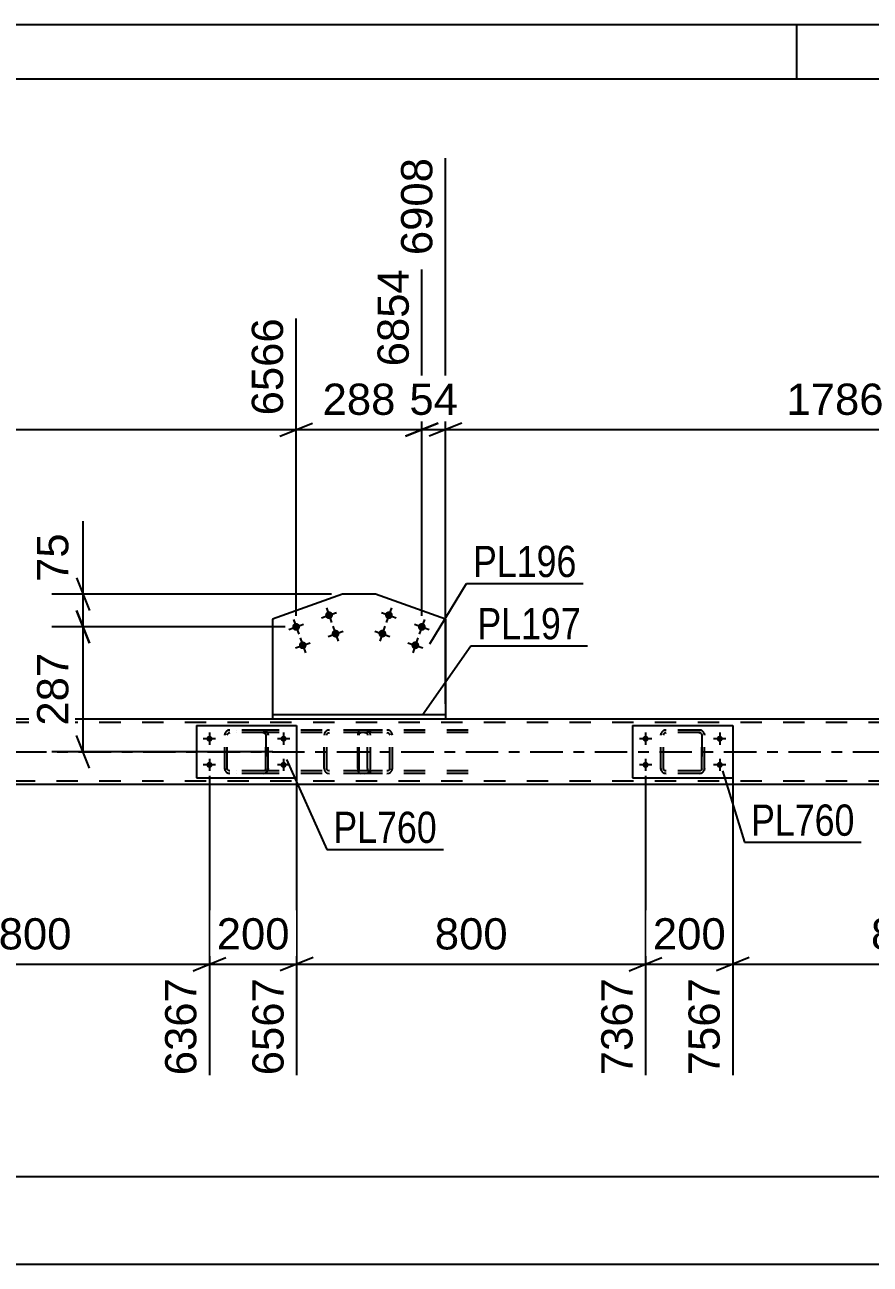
# Model space of a CAD drawing. Header units: millimetres. Extents: x -132 to 709, y -396 to 198.
# Drawn here: x 218.4 to 295.9, y 84 to 197.7 of the extents above; entities that cross this region are included whole.
import ezdxf

# ---------------------------------------------------------------- set-up
doc = ezdxf.new("R2010")
doc.units = ezdxf.units.MM
doc.linetypes.add('DXK_LINE_DOT2', pattern=[3.9198, 1.9599, -1.9599])
doc.linetypes.add('DXK_LINE_DOT3', pattern=[5.9187, 2.979, -0.9799, 0.9799, -0.9799])
doc.styles.add('Arial', font='arial.ttf', dxfattribs={"height": 0.2})
doc.styles.add('Arial Narrow', font='ARIALN.TTF', dxfattribs={"height": 0.2})

# ---------------------------------------------------------------- blocks, each defined once
blk = doc.blocks.new('Unknown-203774460-1113')
at = {"color": 5, "linetype": 'Continuous'}
for p, q in [((709.17, 197.74), (-131.83, 197.74)), ((289.17, 192.74), (289.17, 197.74)), ((704.17, 192.74), (-126.83, 192.74))]:
    blk.add_line(p, q, dxfattribs=at)
blk = doc.blocks.new('Bolt-203774460-3135 - 2967')
at = {"linetype": 'Continuous'}
for points in [[(252.09, 143.46, -1), (251.41, 143.7, -1)], [(251.49, 141.77, -1), (250.81, 142.01, -1)], [(255.11, 142.39, -1), (254.43, 142.63, -1)], [(254.51, 140.7, -1), (253.83, 140.94, -1)]]:
    blk.add_hatch(color=1, dxfattribs=at).paths.add_polyline_path(points)
at = {"color": 1, "linetype": 'Continuous'}
for p, q in [((251.07, 143.82), (252.43, 143.34)), ((251.99, 144.26), (251.51, 142.9)), ((250.47, 142.13), (251.83, 141.64)), ((251.39, 142.56), (250.91, 141.21)), ((254.09, 142.75), (255.45, 142.27)), ((255.01, 143.19), (254.53, 141.83)), ((253.49, 141.06), (254.85, 140.58)), ((254.41, 141.49), (253.93, 140.14))]:
    blk.add_line(p, q, dxfattribs=at)
blk = doc.blocks.new('Part-203774460-3065 - 2967')
at = {"color": 2, "linetype": 'Continuous'}
for p, q in [((256.93, 134.45), (241.08, 134.45)), ((241.08, 134.45), (241.08, 134.05)), ((256.93, 134.45), (256.93, 134.05)), ((256.93, 134.05), (241.08, 134.05))]:
    blk.add_line(p, q, dxfattribs=at)
blk = doc.blocks.new('Part-203774460-3070 - 2967')
at = {"color": 2, "linetype": 'Continuous'}
for p, q in [((247.49, 145.5), (241.08, 143.23)), ((250.52, 145.5), (247.49, 145.5)), ((256.93, 143.23), (250.52, 145.5)), ((241.08, 143.23), (241.08, 134.45)), ((256.93, 143.23), (256.93, 134.45))]:
    blk.add_line(p, q, dxfattribs=at)
at = {"color": 7, "linetype": 'DXK_LINE_DOT2'}
blk.add_line((256.93, 134.45), (241.08, 134.45), dxfattribs=at)
blk = doc.blocks.new('Part-203774460-3110 - 2967')
at = {"color": 7, "linetype": 'DXK_LINE_DOT2'}
for p, q in [((611.29, 133.73), (-19.38, 133.73)), ((256.93, 134.05), (241.08, 134.05)), ((611.29, 128.37), (-19.38, 128.37))]:
    blk.add_line(p, q, dxfattribs=at)
at = {"color": 2, "linetype": 'Continuous'}
for p, q in [((241.08, 134.05), (171.8, 134.05)), ((326.21, 134.05), (256.93, 134.05)), ((611.29, 128.05), (-15.38, 128.05))]:
    blk.add_line(p, q, dxfattribs=at)
at = {"color": 7, "linetype": 'DXK_LINE_DOT3'}
blk.add_line((-19.38, 131.05), (611.29, 131.05), dxfattribs=at)
blk = doc.blocks.new('Bolt-203774460-3134 - 2967')
at = {"linetype": 'Continuous'}
for points in [[(275.29, 131.97, -1), (275.29, 132.53, -1)], [(282.09, 131.97, -1), (282.09, 132.53, -1)], [(275.29, 129.57, -1), (275.29, 130.13, -1)], [(282.09, 129.57, -1), (282.09, 130.13, -1)]]:
    blk.add_hatch(color=1, dxfattribs=at).paths.add_polyline_path(points)
at = {"color": 1, "linetype": 'Continuous'}
for p, q in [((275.85, 132.25), (274.73, 132.25)), ((275.29, 132.81), (275.29, 131.69)), ((282.65, 132.25), (281.53, 132.25)), ((282.09, 132.81), (282.09, 131.69)), ((275.85, 129.85), (274.73, 129.85)), ((275.29, 130.41), (275.29, 129.29)), ((282.65, 129.85), (281.53, 129.85)), ((282.09, 130.41), (282.09, 129.29))]:
    blk.add_line(p, q, dxfattribs=at)
blk = doc.blocks.new('Bolt-203774460-3136 - 2967')
at = {"linetype": 'Continuous'}
for points in [[(235.29, 131.97, -1), (235.29, 132.53, -1)], [(242.09, 131.97, -1), (242.09, 132.53, -1)], [(235.29, 129.57, -1), (235.29, 130.13, -1)], [(242.09, 129.57, -1), (242.09, 130.13, -1)]]:
    blk.add_hatch(color=1, dxfattribs=at).paths.add_polyline_path(points)
at = {"color": 1, "linetype": 'Continuous'}
for p, q in [((235.85, 132.25), (234.73, 132.25)), ((235.29, 132.81), (235.29, 131.69)), ((242.65, 132.25), (241.53, 132.25)), ((242.09, 132.81), (242.09, 131.69)), ((235.85, 129.85), (234.73, 129.85)), ((235.29, 130.41), (235.29, 129.29)), ((242.65, 129.85), (241.53, 129.85)), ((242.09, 130.41), (242.09, 129.29))]:
    blk.add_line(p, q, dxfattribs=at)
blk = doc.blocks.new('Bolt-203774460-3137 - 2967')
at = {"linetype": 'Continuous'}
for points in [[(246.6, 143.7, -1), (245.92, 143.46, -1)], [(243.58, 142.63, -1), (242.9, 142.39, -1)], [(247.2, 142.01, -1), (246.52, 141.77, -1)], [(244.18, 140.94, -1), (243.51, 140.7, -1)]]:
    blk.add_hatch(color=1, dxfattribs=at).paths.add_polyline_path(points)
at = {"color": 1, "linetype": 'Continuous'}
for p, q in [((245.58, 143.34), (246.94, 143.82)), ((246.02, 144.26), (246.5, 142.9)), ((242.57, 142.27), (243.92, 142.75)), ((243, 143.19), (243.48, 141.83)), ((246.18, 141.64), (247.54, 142.13)), ((246.62, 142.56), (247.1, 141.21)), ((243.17, 140.58), (244.52, 141.06)), ((243.6, 141.49), (244.09, 140.14))]:
    blk.add_line(p, q, dxfattribs=at)
blk = doc.blocks.new('Part-203774460-3158 - 2967')
at = {"color": 7, "linetype": 'DXK_LINE_DOT2'}
for p, q in [((249.54, 133.05), (237.77, 133.05)), ((246.31, 133.05), (246.11, 133.02)), ((249.74, 133.02), (249.54, 133.05)), ((249.54, 132.81), (237.77, 132.81)), ((245.84, 132.76), (245.8, 132.57)), ((245.8, 129.53), (245.8, 132.57)), ((246.05, 132.57), (246.07, 132.66)), ((246.05, 129.53), (246.05, 132.57)), ((246.07, 132.66), (246.13, 132.74)), ((246.13, 132.74), (246.21, 132.79)), ((246.21, 132.79), (246.31, 132.81)), ((249.54, 132.81), (249.64, 132.79)), ((249.64, 132.79), (249.72, 132.74)), ((249.72, 132.74), (249.78, 132.66)), ((249.78, 132.66), (249.8, 132.57)), ((249.8, 129.53), (249.8, 132.57)), ((250.05, 132.57), (250.02, 132.76)), ((250.05, 129.53), (250.05, 132.57)), ((249.54, 129.29), (237.77, 129.29)), ((249.54, 129.05), (237.77, 129.05)), ((245.8, 129.53), (245.84, 129.35)), ((246.07, 129.44), (246.05, 129.53)), ((246.13, 129.36), (246.07, 129.44)), ((246.11, 129.09), (246.31, 129.05)), ((246.21, 129.31), (246.13, 129.36)), ((246.31, 129.29), (246.21, 129.31)), ((249.64, 129.31), (249.54, 129.29)), ((249.54, 129.05), (249.74, 129.09)), ((249.72, 129.36), (249.64, 129.31)), ((249.78, 129.44), (249.72, 129.36)), ((249.8, 129.53), (249.78, 129.44)), ((250.02, 129.35), (250.05, 129.53))]:
    blk.add_line(p, q, dxfattribs=at)
for centre, start, end in [((246.29, 132.55), 110.7583, 155.68), ((249.56, 132.55), 24.32, 69.2417), ((246.29, 129.55), 204.32, 249.2417), ((249.56, 129.55), 290.7583, 335.68)]:
    blk.add_arc(centre, 0.496, start, end, dxfattribs=at)
blk = doc.blocks.new('Part-203774460-3202 - 2967')
at = {"color": 7, "linetype": 'DXK_LINE_DOT2'}
for p, q in [((249.16, 133.05), (249.05, 133.02)), ((259.01, 133.05), (249.16, 133.05)), ((250.05, 132.81), (250.05, 133.05)), ((251.76, 133.02), (251.56, 133.05)), ((248.91, 132.76), (248.89, 132.57)), ((248.89, 129.53), (248.89, 132.57)), ((248.97, 132.91), (248.91, 132.76)), ((249.05, 133.02), (248.97, 132.91)), ((249.02, 132.57), (249.03, 132.66)), ((249.02, 129.53), (249.02, 132.57)), ((249.03, 132.66), (249.06, 132.74)), ((249.06, 132.74), (249.11, 132.79)), ((249.11, 132.79), (249.16, 132.81)), ((259.01, 132.81), (249.16, 132.81)), ((251.56, 132.81), (251.66, 132.79)), ((251.66, 132.79), (251.74, 132.74)), ((251.74, 132.74), (251.8, 132.66)), ((251.8, 132.66), (251.82, 132.57)), ((251.82, 129.53), (251.82, 132.57)), ((252.07, 132.57), (252.03, 132.76)), ((252.07, 129.53), (252.07, 132.57)), ((248.89, 129.53), (248.91, 129.35)), ((248.91, 129.35), (248.97, 129.19)), ((248.97, 129.19), (249.05, 129.09)), ((249.03, 129.44), (249.02, 129.53)), ((249.06, 129.36), (249.03, 129.44)), ((249.05, 129.09), (249.16, 129.05)), ((249.11, 129.31), (249.06, 129.36)), ((249.16, 129.29), (249.11, 129.31)), ((259.01, 129.29), (249.16, 129.29)), ((259.01, 129.05), (249.16, 129.05)), ((250.05, 129.05), (250.05, 129.29)), ((251.66, 129.31), (251.56, 129.29)), ((251.56, 129.05), (251.76, 129.09)), ((251.74, 129.36), (251.66, 129.31)), ((251.8, 129.44), (251.74, 129.36)), ((251.82, 129.53), (251.8, 129.44)), ((252.03, 129.35), (252.07, 129.53))]:
    blk.add_line(p, q, dxfattribs=at)
for centre, start, end in [((251.58, 132.56), 23.8951, 68.8487), ((251.58, 129.55), 291.1513, 336.1049)]:
    blk.add_arc(centre, 0.492, start, end, dxfattribs=at)
blk = doc.blocks.new('Part-203774460-3207 - 2967')
at = {"color": 2, "linetype": 'Continuous'}
for p, q in [((234.09, 133.45), (234.09, 128.65)), ((234.09, 133.45), (243.29, 133.45)), ((243.29, 133.45), (243.29, 128.65)), ((234.09, 128.65), (243.29, 128.65))]:
    blk.add_line(p, q, dxfattribs=at)
blk = doc.blocks.new('Part-203774460-3208 - 2967')
at = {"color": 7, "linetype": 'DXK_LINE_DOT2'}
for p, q in [((276.99, 133.02), (277.17, 133.05)), ((277.17, 133.05), (276.99, 133.02)), ((280.21, 133.05), (277.17, 133.05)), ((280.21, 133.05), (280.4, 133.02)), ((280.4, 133.02), (280.21, 133.05)), ((276.69, 132.57), (276.73, 132.76)), ((276.73, 132.76), (276.69, 132.57)), ((276.69, 129.53), (276.69, 132.57)), ((276.69, 129.53), (276.69, 132.57)), ((276.93, 132.57), (276.95, 132.66)), ((276.93, 129.53), (276.93, 132.57)), ((276.93, 129.53), (276.93, 132.57)), ((276.95, 132.66), (277, 132.74)), ((277, 132.74), (277.08, 132.79)), ((277.08, 132.79), (277.17, 132.81)), ((280.21, 132.81), (277.17, 132.81)), ((280.21, 132.81), (280.3, 132.79)), ((280.3, 132.79), (280.38, 132.74)), ((280.38, 132.74), (280.43, 132.66)), ((280.43, 132.66), (280.45, 132.57)), ((280.45, 129.53), (280.45, 132.57)), ((280.45, 132.57), (280.45, 129.53)), ((280.66, 132.76), (280.69, 132.57)), ((280.69, 132.57), (280.66, 132.76)), ((280.69, 129.53), (280.69, 132.57)), ((280.69, 129.53), (280.69, 132.57)), ((276.73, 129.35), (276.69, 129.53)), ((276.69, 129.53), (276.73, 129.35)), ((276.95, 129.44), (276.93, 129.53)), ((277, 129.36), (276.95, 129.44)), ((277.17, 129.05), (276.99, 129.09)), ((276.99, 129.09), (277.17, 129.05)), ((277.08, 129.31), (277, 129.36)), ((277.17, 129.29), (277.08, 129.31)), ((280.21, 129.29), (277.17, 129.29)), ((280.21, 129.05), (277.17, 129.05)), ((280.3, 129.31), (280.21, 129.29)), ((280.4, 129.09), (280.21, 129.05)), ((280.21, 129.05), (280.4, 129.09)), ((280.38, 129.36), (280.3, 129.31)), ((280.43, 129.44), (280.38, 129.36)), ((280.45, 129.53), (280.43, 129.44)), ((280.69, 129.53), (280.66, 129.35)), ((280.66, 129.35), (280.69, 129.53))]:
    blk.add_line(p, q, dxfattribs=at)
at = {"color": 7, "linetype": 'DXK_LINE_DOT3'}
blk.add_line((278.69, 131.05), (278.69, 131.05), dxfattribs=at)
at = {"color": 7, "linetype": 'DXK_LINE_DOT2'}
for centre, start, end in [((277.17, 132.57), 112.5, 157.5), ((277.17, 132.57), 112.5, 157.5), ((280.21, 132.57), 22.5, 67.5), ((280.21, 132.57), 22.5, 67.5), ((277.17, 129.53), 202.5, 247.5), ((277.17, 129.53), 202.5, 247.5), ((280.21, 129.53), 292.5, 337.5), ((280.21, 129.53), 292.5, 337.5)]:
    blk.add_arc(centre, 0.48, start, end, dxfattribs=at)
blk = doc.blocks.new('Part-203774460-3213 - 2967')
at = {"color": 2, "linetype": 'Continuous'}
for p, q in [((274.09, 133.45), (274.09, 128.65)), ((274.09, 133.45), (283.29, 133.45)), ((283.29, 133.45), (283.29, 128.65)), ((274.09, 128.65), (283.29, 128.65))]:
    blk.add_line(p, q, dxfattribs=at)
blk = doc.blocks.new('Part-203774460-3229 - 2967')
at = {"color": 7, "linetype": 'DXK_LINE_DOT2'}
for p, q in [((236.99, 133.02), (237.17, 133.05)), ((237.17, 133.05), (236.99, 133.02)), ((240.21, 133.05), (237.17, 133.05)), ((240.21, 133.05), (240.4, 133.02)), ((240.4, 133.02), (240.21, 133.05)), ((236.69, 132.57), (236.73, 132.76)), ((236.73, 132.76), (236.69, 132.57)), ((236.69, 129.53), (236.69, 132.57)), ((236.69, 129.53), (236.69, 132.57)), ((236.93, 132.57), (236.95, 132.66)), ((236.93, 129.53), (236.93, 132.57)), ((236.93, 129.53), (236.93, 132.57)), ((236.95, 132.66), (237, 132.74)), ((237, 132.74), (237.08, 132.79)), ((237.08, 132.79), (237.17, 132.81)), ((240.21, 132.81), (237.17, 132.81)), ((240.21, 132.81), (240.3, 132.79)), ((240.3, 132.79), (240.38, 132.74)), ((240.38, 132.74), (240.43, 132.66)), ((240.43, 132.66), (240.45, 132.57)), ((240.45, 129.53), (240.45, 132.57)), ((240.45, 132.57), (240.45, 129.53)), ((240.66, 132.76), (240.69, 132.57)), ((240.69, 132.57), (240.66, 132.76)), ((240.69, 129.53), (240.69, 132.57)), ((240.69, 129.53), (240.69, 132.57)), ((236.73, 129.35), (236.69, 129.53)), ((236.69, 129.53), (236.73, 129.35)), ((236.95, 129.44), (236.93, 129.53)), ((237, 129.36), (236.95, 129.44)), ((237.17, 129.05), (236.99, 129.09)), ((236.99, 129.09), (237.17, 129.05)), ((237.08, 129.31), (237, 129.36)), ((237.17, 129.29), (237.08, 129.31)), ((240.21, 129.29), (237.17, 129.29)), ((240.21, 129.05), (237.17, 129.05)), ((240.3, 129.31), (240.21, 129.29)), ((240.4, 129.09), (240.21, 129.05)), ((240.21, 129.05), (240.4, 129.09)), ((240.38, 129.36), (240.3, 129.31)), ((240.43, 129.44), (240.38, 129.36)), ((240.45, 129.53), (240.43, 129.44)), ((240.69, 129.53), (240.66, 129.35)), ((240.66, 129.35), (240.69, 129.53))]:
    blk.add_line(p, q, dxfattribs=at)
at = {"color": 7, "linetype": 'DXK_LINE_DOT3'}
blk.add_line((238.69, 131.05), (238.69, 131.05), dxfattribs=at)
at = {"color": 7, "linetype": 'DXK_LINE_DOT2'}
for centre, start, end in [((237.17, 132.57), 112.5, 157.5), ((237.17, 132.57), 112.5, 157.5), ((240.21, 132.57), 22.5, 67.5), ((240.21, 132.57), 22.5, 67.5), ((237.17, 129.53), 202.5, 247.5), ((237.17, 129.53), 202.5, 247.5), ((240.21, 129.53), 292.5, 337.5), ((240.21, 129.53), 292.5, 337.5)]:
    blk.add_arc(centre, 0.48, start, end, dxfattribs=at)
blk = doc.blocks.new('StraightDimension-203774460-3710 - 2967')
at = {"color": 7, "linetype": 'Continuous'}
blk.add_line((-20.18, 84.05), (644.02, 84.05), dxfattribs=at)
blk = doc.blocks.new('StraightDimension-203774460-22952 - 2967')
at = {"color": 7, "linetype": 'Continuous'}
for p, q in [((254.77, 143.51), (254.77, 175.3)), ((243.24, 143.51), (243.24, 170.8)), ((241.74, 160.01), (244.74, 161.21)), ((243.24, 160.61), (254.77, 160.61)), ((256.27, 161.21), (253.27, 160.01))]:
    blk.add_line(p, q, dxfattribs=at)
at = {"color": 0}
blk.add_wipeout([(252.94, 161.36), (252.94, 165.56), (245.07, 165.56), (245.07, 161.36)], dxfattribs=at)
at = {"color": 3, "style": 'Arial'}
blk.add_text('288', height=2.865, dxfattribs=at).set_placement((245.67, 161.96))
at = {"color": 0, "linetype": 'Continuous'}
blk.add_wipeout([(254.17, 175.9), (249.97, 175.9), (249.97, 165.81), (254.17, 165.81)], dxfattribs=at)
at = {"color": 3, "linetype": 'Continuous', "style": 'Arial'}
blk.add_text('6854', height=2.865, rotation=90.0002, dxfattribs=at).set_placement((253.57, 166.41))
blk = doc.blocks.new('StraightDimension-203774460-23222 - 2967')
at = {"color": 7, "linetype": 'Continuous'}
for p, q in [((223.1, 144.01), (224.3, 141.01)), ((242.24, 142.51), (220.85, 142.51)), ((223.7, 131.05), (223.7, 142.51)), ((224.3, 129.55), (223.1, 132.55)), ((241.09, 131.05), (220.85, 131.05))]:
    blk.add_line(p, q, dxfattribs=at)
at = {"color": 0}
blk.add_wipeout([(222.95, 140.72), (218.75, 140.72), (218.75, 132.85), (222.95, 132.85)], dxfattribs=at)
at = {"color": 3, "style": 'Arial'}
blk.add_text('287', height=2.865, rotation=90.0002, dxfattribs=at).set_placement((222.35, 133.45))
blk = doc.blocks.new('StraightDimension-203774460-22644 - 2967')
at = {"color": 7, "linetype": 'Continuous'}
for p, q in [((243.29, 129.64), (243.29, 101.38)), ((275.29, 128.85), (275.29, 101.38)), ((244.79, 112.17), (241.79, 110.97)), ((243.29, 111.57), (275.29, 111.57)), ((273.79, 110.97), (276.79, 112.17))]:
    blk.add_line(p, q, dxfattribs=at)
at = {"color": 0}
blk.add_wipeout([(263.23, 112.32), (263.23, 116.52), (255.36, 116.52), (255.36, 112.32)], dxfattribs=at)
at = {"color": 3, "style": 'Arial'}
blk.add_text('800', height=2.865, dxfattribs=at).set_placement((255.96, 112.92))
at = {"color": 0, "linetype": 'Continuous'}
blk.add_wipeout([(274.69, 110.87), (270.49, 110.87), (270.49, 100.78), (274.69, 100.78)], dxfattribs=at)
at = {"color": 3, "linetype": 'Continuous', "style": 'Arial'}
blk.add_text('7367', height=2.865, rotation=90.0002, dxfattribs=at).set_placement((274.09, 101.38))
blk = doc.blocks.new('StraightDimension-203774460-22643 - 2967')
at = {"color": 7, "linetype": 'Continuous'}
for p, q in [((275.29, 128.85), (275.29, 101.38)), ((283.29, 128.85), (283.29, 101.38)), ((273.79, 110.97), (276.79, 112.17)), ((275.29, 111.57), (283.29, 111.57)), ((284.79, 112.17), (281.79, 110.97))]:
    blk.add_line(p, q, dxfattribs=at)
at = {"color": 0}
blk.add_wipeout([(283.23, 112.32), (283.23, 116.52), (275.36, 116.52), (275.36, 112.32)], dxfattribs=at)
at = {"color": 0, "linetype": 'Continuous'}
blk.add_wipeout([(282.69, 110.87), (278.49, 110.87), (278.49, 100.78), (282.69, 100.78)], dxfattribs=at)
at = {"color": 3, "style": 'Arial'}
blk.add_text('200', height=2.865, dxfattribs=at).set_placement((275.96, 112.92))
at = {"color": 3, "linetype": 'Continuous', "style": 'Arial'}
blk.add_text('7567', height=2.865, rotation=90.0002, dxfattribs=at).set_placement((282.09, 101.38))
blk = doc.blocks.new('StraightDimension-203774460-22646 - 2967')
at = {"color": 7, "linetype": 'Continuous'}
for p, q in [((203.29, 128.85), (203.29, 101.38)), ((235.29, 128.85), (235.29, 101.38)), ((204.79, 112.17), (201.79, 110.97)), ((203.29, 111.57), (235.29, 111.57)), ((233.79, 110.97), (236.79, 112.17))]:
    blk.add_line(p, q, dxfattribs=at)
at = {"color": 0}
blk.add_wipeout([(223.23, 112.32), (223.23, 116.52), (215.36, 116.52), (215.36, 112.32)], dxfattribs=at)
at = {"color": 3, "style": 'Arial'}
blk.add_text('800', height=2.865, dxfattribs=at).set_placement((215.96, 112.92))
at = {"color": 0, "linetype": 'Continuous'}
blk.add_wipeout([(234.69, 110.87), (230.49, 110.87), (230.49, 100.78), (234.69, 100.78)], dxfattribs=at)
at = {"color": 3, "linetype": 'Continuous', "style": 'Arial'}
blk.add_text('6367', height=2.865, rotation=90.0002, dxfattribs=at).set_placement((234.09, 101.38))
blk = doc.blocks.new('StraightDimension-203774460-4353 - 2967')
at = {"color": 7, "linetype": 'Continuous'}
blk.add_line((-19.38, 92.1), (643.22, 92.1), dxfattribs=at)
blk = doc.blocks.new('StraightDimension-203774460-22642 - 2967')
at = {"color": 7, "linetype": 'Continuous'}
for p, q in [((283.29, 128.85), (283.29, 101.38)), ((315.29, 128.85), (315.29, 101.38)), ((284.79, 112.17), (281.79, 110.97)), ((283.29, 111.57), (315.29, 111.57)), ((313.79, 110.97), (316.79, 112.17))]:
    blk.add_line(p, q, dxfattribs=at)
at = {"color": 0}
blk.add_wipeout([(303.23, 112.32), (303.23, 116.52), (295.36, 116.52), (295.36, 112.32)], dxfattribs=at)
at = {"color": 3, "style": 'Arial'}
blk.add_text('800', height=2.865, dxfattribs=at).set_placement((295.96, 112.92))
at = {"color": 0, "linetype": 'Continuous'}
blk.add_wipeout([(314.69, 110.87), (310.49, 110.87), (310.49, 100.78), (314.69, 100.78)], dxfattribs=at)
at = {"color": 3, "linetype": 'Continuous', "style": 'Arial'}
blk.add_text('8367', height=2.865, rotation=90.0002, dxfattribs=at).set_placement((314.09, 101.38))
blk = doc.blocks.new('StraightDimension-203774460-22645 - 2967')
at = {"color": 7, "linetype": 'Continuous'}
for p, q in [((243.29, 129.64), (243.29, 101.38)), ((235.29, 128.85), (235.29, 101.38)), ((233.79, 110.97), (236.79, 112.17)), ((235.29, 111.57), (243.29, 111.57)), ((244.79, 112.17), (241.79, 110.97))]:
    blk.add_line(p, q, dxfattribs=at)
at = {"color": 0}
blk.add_wipeout([(243.23, 112.32), (243.23, 116.52), (235.36, 116.52), (235.36, 112.32)], dxfattribs=at)
at = {"color": 0, "linetype": 'Continuous'}
blk.add_wipeout([(242.69, 110.87), (238.49, 110.87), (238.49, 100.78), (242.69, 100.78)], dxfattribs=at)
at = {"color": 3, "style": 'Arial'}
blk.add_text('200', height=2.865, dxfattribs=at).set_placement((235.96, 112.92))
at = {"color": 3, "linetype": 'Continuous', "style": 'Arial'}
blk.add_text('6567', height=2.865, rotation=90.0002, dxfattribs=at).set_placement((242.09, 101.38))
blk = doc.blocks.new('StraightDimension-203774460-22950 - 2967')
at = {"color": 7, "linetype": 'Continuous'}
for p, q in [((256.93, 135.45), (256.93, 185.5)), ((328.38, 143.51), (328.38, 170.8)), ((258.43, 161.21), (255.43, 160.01)), ((256.93, 160.61), (328.38, 160.61)), ((326.88, 160.01), (329.88, 161.21))]:
    blk.add_line(p, q, dxfattribs=at)
at = {"color": 0}
blk.add_wipeout([(297.7, 161.36), (297.7, 165.56), (287.61, 165.56), (287.61, 161.36)], dxfattribs=at)
at = {"color": 3, "style": 'Arial'}
blk.add_text('1786', height=2.865, dxfattribs=at).set_placement((288.21, 161.96))
at = {"color": 0, "linetype": 'Continuous'}
blk.add_wipeout([(327.78, 171.4), (323.58, 171.4), (323.58, 161.31), (327.78, 161.31)], dxfattribs=at)
at = {"color": 3, "linetype": 'Continuous', "style": 'Arial'}
blk.add_text('8694', height=2.865, rotation=90.0002, dxfattribs=at).set_placement((327.18, 161.91))
blk = doc.blocks.new('StraightDimension-203774460-22951 - 2967')
at = {"color": 7, "linetype": 'Continuous'}
for p, q in [((256.93, 135.45), (256.93, 185.5)), ((254.77, 143.51), (254.77, 175.3)), ((253.27, 160.01), (256.27, 161.21)), ((254.77, 160.61), (256.93, 160.61)), ((258.43, 161.21), (255.43, 160.01))]:
    blk.add_line(p, q, dxfattribs=at)
at = {"color": 0, "linetype": 'Continuous'}
blk.add_wipeout([(256.33, 186.1), (252.13, 186.1), (252.13, 176.01), (256.33, 176.01)], dxfattribs=at)
at = {"color": 3, "linetype": 'Continuous', "style": 'Arial'}
blk.add_text('6908', height=2.865, rotation=90.0002, dxfattribs=at).set_placement((255.73, 176.61))
at = {"color": 0}
blk.add_wipeout([(258.68, 161.36), (258.68, 165.56), (253.03, 165.56), (253.03, 161.36)], dxfattribs=at)
at = {"color": 3, "style": 'Arial'}
blk.add_text('54', height=2.865, dxfattribs=at).set_placement((253.63, 161.96))
blk = doc.blocks.new('StraightDimension-203774460-22953 - 2967')
at = {"color": 7, "linetype": 'Continuous'}
for p, q in [((171.8, 135.45), (171.8, 185.5)), ((243.24, 143.51), (243.24, 170.8)), ((173.3, 161.21), (170.3, 160.01)), ((171.8, 160.61), (243.24, 160.61)), ((241.74, 160.01), (244.74, 161.21))]:
    blk.add_line(p, q, dxfattribs=at)
at = {"color": 0}
blk.add_wipeout([(212.57, 161.36), (212.57, 165.56), (202.47, 165.56), (202.47, 161.36)], dxfattribs=at)
at = {"color": 3, "style": 'Arial'}
blk.add_text('1786', height=2.865, dxfattribs=at).set_placement((203.07, 161.96))
at = {"color": 0, "linetype": 'Continuous'}
blk.add_wipeout([(242.64, 171.4), (238.44, 171.4), (238.44, 161.31), (242.64, 161.31)], dxfattribs=at)
at = {"color": 3, "linetype": 'Continuous', "style": 'Arial'}
blk.add_text('6566', height=2.865, rotation=90.0002, dxfattribs=at).set_placement((242.04, 161.91))
blk = doc.blocks.new('StraightDimension-203774460-23221 - 2967')
at = {"color": 7, "linetype": 'Continuous'}
for p, q in [((223.7, 145.5), (223.7, 152.2)), ((223.7, 145.5), (223.7, 152.2)), ((223.1, 147), (224.3, 144)), ((246.49, 145.5), (220.85, 145.5)), ((223.7, 142.51), (223.7, 145.5)), ((224.3, 141.01), (223.1, 144.01)), ((242.24, 142.51), (220.85, 142.51))]:
    blk.add_line(p, q, dxfattribs=at)
at = {"color": 0}
blk.add_wipeout([(222.95, 151.68), (218.75, 151.68), (218.75, 146.03), (222.95, 146.03)], dxfattribs=at)
at = {"color": 3, "style": 'Arial'}
blk.add_text('75', height=2.865, rotation=90.0002, dxfattribs=at).set_placement((222.35, 146.63))
blk = doc.blocks.new('Mark-203774460-3061 - 2967')
at = {"color": 30, "linetype": 'Continuous'}
for p, q in [((254.82, 134.45), (259.26, 140.77)), ((259.26, 140.77), (269.97, 140.77))]:
    blk.add_line(p, q, dxfattribs=at)
at = {"color": 0}
blk.add_wipeout([(269.37, 141.37), (269.37, 144.37), (259.86, 144.37), (259.86, 141.37)], dxfattribs=at)
blk.add_wipeout([(269.37, 141.37), (269.37, 144.37), (259.86, 144.37), (259.86, 141.37)], dxfattribs=at)
at = {"color": 3, "style": 'Arial Narrow'}
blk.add_text('PL197', height=2.863, dxfattribs=at).set_placement((259.86, 141.37))
blk = doc.blocks.new('Mark-203774460-3066 - 2967')
at = {"color": 30, "linetype": 'Continuous'}
for p, q in [((255.5, 140.94), (258.86, 146.48)), ((258.86, 146.48), (269.56, 146.48))]:
    blk.add_line(p, q, dxfattribs=at)
at = {"color": 0}
blk.add_wipeout([(268.96, 147.08), (268.96, 150.08), (259.46, 150.08), (259.46, 147.08)], dxfattribs=at)
blk.add_wipeout([(268.96, 147.08), (268.96, 150.08), (259.46, 150.08), (259.46, 147.08)], dxfattribs=at)
at = {"color": 3, "style": 'Arial Narrow'}
blk.add_text('PL196', height=2.863, dxfattribs=at).set_placement((259.46, 147.08))
blk = doc.blocks.new('Mark-203774460-3203 - 2967')
at = {"color": 30, "linetype": 'Continuous'}
for p, q in [((242.35, 130.33), (246.05, 122.09)), ((246.05, 122.09), (256.76, 122.09))]:
    blk.add_line(p, q, dxfattribs=at)
at = {"color": 0}
blk.add_wipeout([(256.16, 122.69), (256.16, 125.69), (246.65, 125.69), (246.65, 122.69)], dxfattribs=at)
blk.add_wipeout([(256.16, 122.69), (256.16, 125.69), (246.65, 125.69), (246.65, 122.69)], dxfattribs=at)
at = {"color": 3, "style": 'Arial Narrow'}
blk.add_text('PL760', height=2.863, dxfattribs=at).set_placement((246.65, 122.69))
blk = doc.blocks.new('Mark-203774460-3209 - 2967')
at = {"color": 30, "linetype": 'Continuous'}
for p, q in [((282.35, 129.29), (284.36, 122.75)), ((284.36, 122.75), (295.06, 122.75))]:
    blk.add_line(p, q, dxfattribs=at)
at = {"color": 0}
blk.add_wipeout([(294.46, 123.35), (294.46, 126.35), (284.96, 126.35), (284.96, 123.35)], dxfattribs=at)
blk.add_wipeout([(294.46, 123.35), (294.46, 126.35), (284.96, 126.35), (284.96, 123.35)], dxfattribs=at)
at = {"color": 3, "style": 'Arial Narrow'}
blk.add_text('PL760', height=2.863, dxfattribs=at).set_placement((284.96, 123.35))

msp = doc.modelspace()

# ---------------------------------------------------------------- block references
for name in ['Unknown-203774460-1113', 'Part-203774460-3070 - 2967', 'Bolt-203774460-3137 - 2967', 'Bolt-203774460-3135 - 2967', 'Part-203774460-3065 - 2967', 'Part-203774460-3110 - 2967', 'Part-203774460-3207 - 2967', 'Part-203774460-3229 - 2967', 'Part-203774460-3158 - 2967', 'Part-203774460-3202 - 2967', 'Part-203774460-3213 - 2967', 'Part-203774460-3208 - 2967', 'Bolt-203774460-3136 - 2967', 'Bolt-203774460-3134 - 2967']:
    msp.add_blockref(name, (0, 0))

# ---------------------------------------------------------------- next in the draw order: block references
for name in ['StraightDimension-203774460-22952 - 2967', 'StraightDimension-203774460-3710 - 2967']:
    msp.add_blockref(name, (0, 0))

# ---------------------------------------------------------------- next in the draw order: block references
for name in ['StraightDimension-203774460-22950 - 2967', 'StraightDimension-203774460-23222 - 2967', 'StraightDimension-203774460-22646 - 2967']:
    msp.add_blockref(name, (0, 0))

# ---------------------------------------------------------------- next in the draw order: block references
for name in ['StraightDimension-203774460-22953 - 2967', 'StraightDimension-203774460-22951 - 2967', 'StraightDimension-203774460-22644 - 2967']:
    msp.add_blockref(name, (0, 0))

# ---------------------------------------------------------------- next in the draw order: block references
for name in ['StraightDimension-203774460-23221 - 2967', 'Mark-203774460-3061 - 2967', 'StraightDimension-203774460-22643 - 2967']:
    msp.add_blockref(name, (0, 0))

# ---------------------------------------------------------------- next in the draw order: block references
for name in ['Mark-203774460-3066 - 2967', 'StraightDimension-203774460-4353 - 2967']:
    msp.add_blockref(name, (0, 0))

# ---------------------------------------------------------------- next in the draw order: block references
for name in ['StraightDimension-203774460-22645 - 2967', 'StraightDimension-203774460-22642 - 2967']:
    msp.add_blockref(name, (0, 0))

# ---------------------------------------------------------------- next in the draw order: block references
for name in ['Mark-203774460-3203 - 2967', 'Mark-203774460-3209 - 2967']:
    msp.add_blockref(name, (0, 0))

doc.saveas('drawing.dxf')
